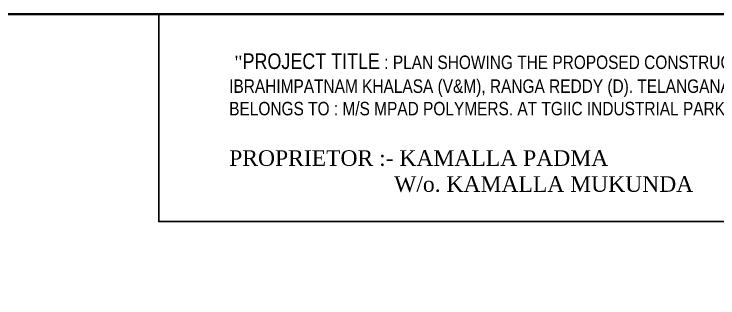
# Model space of a CAD drawing. Header units: inches. Extents: x -1613 to -235, y -419 to -299.
# Drawn here: x -1577.2 to -1540.64, y -314.11 to -299.35 of the extents above; entities that cross this region are included whole.
import ezdxf

# ---------------------------------------------------------------- set-up
doc = ezdxf.new("R2010")
doc.units = ezdxf.units.IN
doc.header["$MEASUREMENT"] = 0
doc.layers.add('_Plot', color=7, linetype='Continuous')
doc.styles.get("Standard").update_dxf_attribs({"font": 'times.ttf'})

msp = doc.modelspace()

# ---------------------------------------------------------------- linework, layer by layer
at = {"color": 7, "lineweight": 35}
msp.add_lwpolyline([(-1470.57496, -418.10815), (-1613.3788, -418.10815), (-1613.3788, -299.347), (-1470.57496, -299.347)], close=True, dxfattribs=at)
at = {"layer": '_Plot'}
msp.add_lwpolyline([(-1569.67994, -299.347), (-1470.57496, -299.347), (-1470.57496, -310.1372), (-1569.67994, -310.1372)], close=True, dxfattribs=at)

# ---------------------------------------------------------------- texts
at = {"insert": (-1566.02475, -301.39196), "char_height": 0.81034539, "width": 88.9498944, "attachment_point": 1}
msp.add_mtext('{\\H0.86383x; "\\fArial Narrow|b0|i0|c0|p34;\\H1.16071x;PROJECT TITLE\\H0.86154x; : PLAN SHOWING THE PROPOSED CONSTRUCTION OF SHED FOR INDUSTRIAL BUILDING CONSISTING OF GROUND FLOOR SITUATED IN PLOT NO : 19 , SY NO: 108 AT IP MSME GENERAL PARK IBRAHIMPATNAM KHALASA (V&M), RANGA REDDY (D). TELANGANA\\PBELONGS TO : M/S MPAD POLYMERS. AT TGIIC INDUSTRIAL PARK MSME}\\P\\pxqc;\\P\\pq*;PROPRIETOR :- KAMALLA PADMA              \\P                            W/o. KAMALLA MUKUNDA', dxfattribs=at)

doc.saveas('drawing.dxf')
